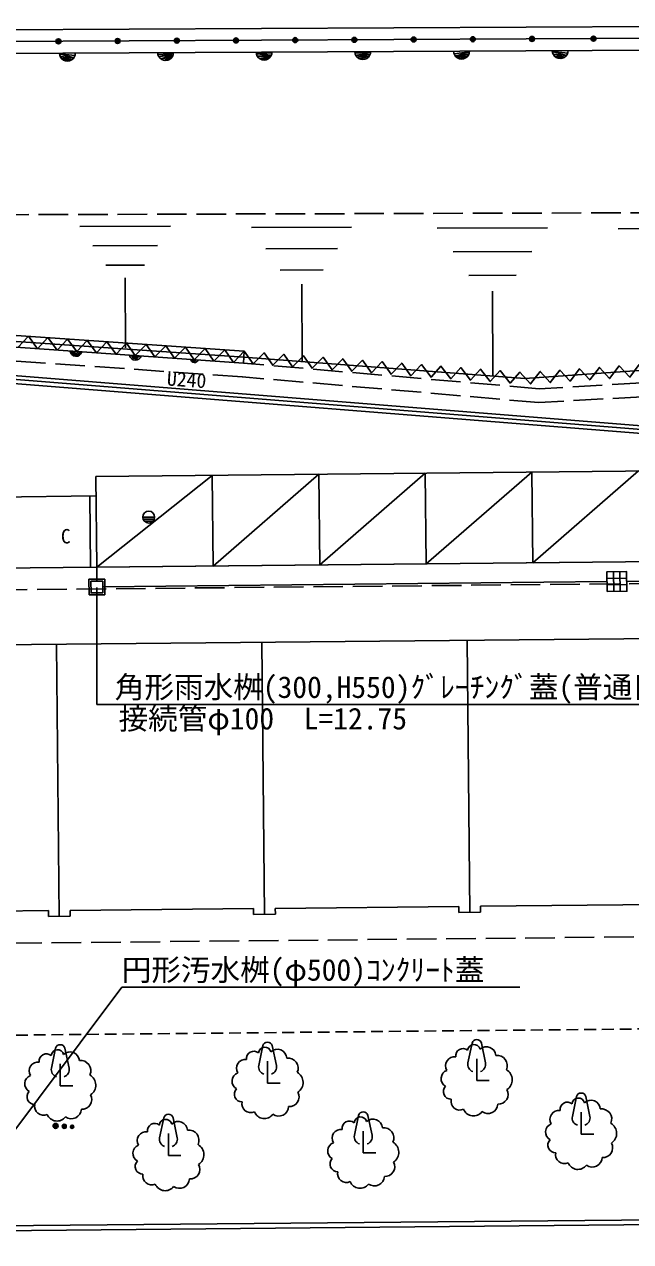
# Model space of a CAD drawing. Units: millimetres, scale not verified. Extents: x -100125 to 100125, y -69250 to 69250.
# Drawn here: x -20174 to -4812, y 15792 to 46664 of the extents above; entities that cross this region are included whole.
import ezdxf
from ezdxf.enums import TextEntityAlignment as Align

# ---------------------------------------------------------------- set-up
doc = ezdxf.new("R2010")
doc.units = ezdxf.units.MM
doc.header["$LTSCALE"] = 250
for name, pattern in [('DASHED1', [1.8, 1.2, -0.6]), ('DASHED3', [4, 3, -1]), ('LONG_DASHED1', [7, 6, -1])]:
    doc.linetypes.add(name, pattern=pattern)
for name, color, linetype in [('1-0_排水', 3, 'Continuous'), ('1-1_計画', 3, 'Continuous'), ('1-2_現況白抜', 2, 'Continuous')]:
    doc.layers.add(name, color=color, linetype=linetype)
doc.styles.add('ＭＳ ゴシック', font='')
doc.styles.get('ＭＳ ゴシック').set_extended_font_data('MS Gothic')

msp = doc.modelspace()

# ---------------------------------------------------------------- linework, layer by layer
at = {"layer": '1-0_排水'}
for p, q in [((-18339.9, 32894.9), (-18336.2, 32544.3)), ((-5411.3, 32529.8), (-18184.7, 32395.9))]:
    msp.add_line(p, q, dxfattribs=at)
at = {"layer": '1-0_排水', "color": 2, "linetype": 'LONG_DASHED1'}
msp.add_line((-4911.3, 32537), (4217.9, 32595.6), dxfattribs=at)
at = {"layer": '1-0_排水', "color": 4}
for p, q in [((-18340.9, 32383.4), (-18340.9, 29415.7)), ((-3514, 29415.7), (-18340.9, 29415.7)), ((-17706.9, 22245.6), (-21967.6, 16552.9)), ((-7618.8, 22245.6), (-17706.9, 22245.6))]:
    msp.add_line(p, q, dxfattribs=at)
at = {"layer": '1-1_計画'}
for p, q in [((-31566.7, 38648.9), (-435.4, 36156.8)), ((-31574, 38448.8), (-417.9, 35954.8)), ((-18364, 35194.8), (3734.8, 35426.4)), ((-18364, 35194.8), (-18339.9, 32894.9)), ((-15414.2, 35225.7), (-18339.9, 32894.9)), ((-15414.2, 35225.7), (-15390.1, 32925.8)), ((-12714.3, 35254), (-15390.1, 32925.8)), ((-12714.3, 35254), (-12690.2, 32954.1)), ((-10014.5, 35282.3), (-12690.2, 32954.1)), ((-10014.5, 35282.3), (-9990.4, 32982.4)), ((-7314.6, 35310.6), (-9990.4, 32982.4)), ((-7314.6, 35310.6), (-7290.5, 33010.7)), ((-4614.8, 35338.9), (-7290.5, 33010.7)), ((-18358.9, 34705), (-27791.1, 34595.4)), ((-18339.9, 32894.9), (4758.8, 33137)), ((-18536.7, 32592.2), (-18136.8, 32596.4)), ((-18536.7, 32592.2), (-18532.5, 32192.2)), ((-18486.2, 32542.7), (-18186.2, 32545.9)), ((-18186.2, 32545.9), (-18183.1, 32245.9)), ((-18136.8, 32596.4), (-18132.6, 32196.4)), ((-18532.5, 32192.2), (-18132.6, 32196.4)), ((-50209, 15792.1), (11373.3, 16373.7)), ((-46490.3, 15947.2), (7652.3, 16458.6))]:
    msp.add_line(p, q, dxfattribs=at)
at = {"layer": '1-1_計画', "color": 2}
msp.add_lwpolyline([(-31570.4, 38548.9), (-426.6, 36055.8), (3835.5, 37153.4)], dxfattribs=at)
at = {"layer": '1-1_計画'}
msp.add_lwpolyline([(-18486.2, 32542.7), (-18483.1, 32242.7), (-18183.1, 32245.9)], dxfattribs=at)
at = {"layer": '1-2_現況白抜'}
for p, q in [((-43178.4, 46412.1), (6481.6, 46663.6)), ((-43176.9, 46112.1), (6483.1, 46363.6)), ((-43175.4, 45812.1), (6484.7, 46063.6)), ((-19308.6, 46233), (-19313.6, 46233)), ((-19311.1, 46235.5), (-19311.1, 46230.5)), ((-17808.6, 46240.6), (-17813.6, 46240.6)), ((-17811.1, 46243.1), (-17811.1, 46238.1)), ((-16308.6, 46248.2), (-16313.6, 46248.2)), ((-16311.1, 46250.7), (-16311.1, 46245.7)), ((-14808.6, 46255.7), (-14813.6, 46255.7)), ((-14811.1, 46258.2), (-14811.1, 46253.2)), ((-13308.6, 46263.3), (-13313.6, 46263.3)), ((-13311.1, 46265.8), (-13311.1, 46260.8)), ((-11808.6, 46270.9), (-11813.6, 46270.9)), ((-11811.1, 46273.4), (-11811.1, 46268.4)), ((-10308.6, 46278.5), (-10313.6, 46278.5)), ((-10311.1, 46281), (-10311.1, 46276)), ((-8808.6, 46286.1), (-8813.6, 46286.1)), ((-8811.1, 46288.6), (-8811.1, 46283.6)), ((-7308.6, 46293.7), (-7313.6, 46293.7)), ((-7311.1, 46296.2), (-7311.1, 46291.2)), ((-5750.3, 46301.6), (-5755.3, 46301.6)), ((-5752.8, 46304.1), (-5752.8, 46299.1)), ((-18764.8, 41536.2), (-16475, 41543.7)), ((-14416.1, 41515.6), (-11882, 41523.9)), ((-9714.1, 41493.3), (-6915.9, 41502.5)), ((-5128.9, 41478.2), (-2278, 41504.4)), ((-18436.1, 41046.6), (-16800.5, 41051.9)), ((-14052.3, 40973.7), (-12242.2, 40979.7)), ((-9312.4, 40895), (-7313.7, 40901.6)), ((-18107.3, 40557), (-17126, 40560.2)), ((-17615.6, 40231.5), (-17609.8, 38463.1)), ((-13688.5, 40431.9), (-12602.4, 40435.5)), ((-8910.7, 40296.7), (-7711.4, 40300.6)), ((-13144.3, 40071.7), (-13137.8, 38114.6)), ((-8309.7, 39898.9), (-8302.6, 37737.8)), ((-31557.3, 39550.4), (-14602.7, 38372.4)), ((-31578.1, 39251.1), (-14623.5, 38073.1)), ((-31567.7, 39400.8), (-14613.1, 38222.8)), ((-14602.7, 38372.4), (-14623.5, 38073.1)), ((-14613.1, 38222.8), (-7490.3, 37686.2)), ((1033.2, 38267.1), (-7490.3, 37686.2)), ((-31011.1, 34557.9), (-18358.9, 34705)), ((-18515, 34703.2), (-18496, 32893.3)), ((-17173.3, 34166.9), (-16873.3, 34166.9)), ((-17164.5, 34116.9), (-16882, 34116.9)), ((-17135, 34066.9), (-16911.5, 34066.9)), ((-21845.9, 32858.2), (4758.8, 33137)), ((-5241, 32282.2), (-5248.2, 32782.2)), ((-5074.3, 32284.6), (-5081.6, 32784.6)), ((-5412.5, 32613.1), (-4912.5, 32620.3)), ((-5410.1, 32446.4), (-4910.1, 32453.7)), ((11908.3, 31249.2), (-50555.7, 30631.7)), ((-19289.1, 24040.7), (-19357.3, 30940.1)), ((-14089.3, 24092.1), (-14157.5, 30991.5)), ((-8889.6, 24143.5), (-8957.8, 31042.9)), ((-8889.6, 24143.5), (-8957.8, 31042.9)), ((-24215.3, 24142), (-19565.5, 24188)), ((-19564, 24038), (-19565.5, 24188)), ((-19015.5, 24193.4), (-14365.8, 24239.4)), ((-19014.1, 24043.4), (-19015.5, 24193.4)), ((-14364.3, 24089.4), (-14365.8, 24239.4)), ((-14364.3, 24089.4), (-13814.3, 24094.8)), ((-13815.8, 24244.8), (-9166, 24290.8)), ((-13814.3, 24094.8), (-13815.8, 24244.8)), ((-9164.5, 24140.8), (-9166, 24290.8)), ((-9164.5, 24140.8), (-8614.6, 24146.2)), ((-8616.1, 24296.2), (-3966.3, 24342.2)), ((-8614.6, 24146.2), (-8616.1, 24296.2)), ((-19564, 24038), (-19014.1, 24043.4)), ((-19486.8, 20194.6), (-19383.4, 20698)), ((-19041.9, 20194.6), (-19145.3, 20698)), ((-14234.1, 20259.9), (-14130.6, 20763.3)), ((-13789.1, 20259.9), (-13892.6, 20763.3)), ((-8934.8, 20325.8), (-8831.3, 20829.2)), ((-8489.8, 20325.8), (-8593.3, 20829.2)), ((-8712.3, 19877.6), (-8712.3, 20431.8)), ((-19264.4, 19746.4), (-19264.4, 20300.6)), ((-14011.6, 19811.7), (-14011.6, 20365.9)), ((-14011.6, 19811.7), (-13693.1, 19811.7)), ((-8712.3, 19877.6), (-8393.8, 19877.6)), ((-19264.4, 19746.4), (-18945.9, 19746.4)), ((-6288.8, 18968.5), (-6185.3, 19471.9)), ((-5843.8, 18968.5), (-5947.2, 19471.9)), ((-16746.5, 18428.5), (-16643.1, 18932)), ((-16301.6, 18428.5), (-16405, 18932)), ((-11809.1, 18489.9), (-11705.6, 18993.4)), ((-11364.1, 18489.9), (-11467.6, 18993.4)), ((-6066.3, 18520.3), (-6066.3, 19074.5)), ((-19380.7, 18728.3), (-19385.7, 18728.3)), ((-19383.2, 18730.8), (-19383.2, 18725.8)), ((-19162.5, 18717.9), (-19167.5, 18717.9)), ((-19165, 18720.4), (-19165, 18715.4)), ((-18963.4, 18707.5), (-18968.4, 18707.5)), ((-18965.9, 18710), (-18965.9, 18705)), ((-16524, 17980.4), (-16524, 18534.5)), ((-11586.6, 18041.8), (-11586.6, 18595.9)), ((-6066.3, 18520.3), (-5747.8, 18520.3)), ((-16524, 17980.4), (-16205.6, 17980.4)), ((-11586.6, 18041.8), (-11268.1, 18041.8))]:
    msp.add_line(p, q, dxfattribs=at)
at = {"layer": '1-2_現況白抜', "linetype": 'DASHED3'}
for p, q in [((-14647.8, 37724), (-31385, 38886.9)), ((14438.3, 38640.9), (-7128.9, 37422.7)), ((14458.1, 38291.4), (-7134.1, 37071.9)), ((-7128.9, 37422.7), (-14623.5, 38073.1)), ((-7134.1, 37071.9), (-14653.8, 37724.5)), ((-21850.2, 32310.4), (4764.7, 32573.5))]:
    msp.add_line(p, q, dxfattribs=at)
at = {"layer": '1-2_現況白抜', "linetype": 'DASHED1'}
msp.add_line((13210.7, 21361.8), (-52137.8, 20715.8), dxfattribs=at)
at = {"layer": '1-2_現況白抜'}
for points in [[(-18893.1, 45873.2), (-19283.5, 45912.7), (-18923.3, 45813.2), (-19267.8, 45852.1), (-18962.2, 45773.4), (-19234.6, 45799.7), (-19029.3, 45739.5)], [(-16788.6, 45896), (-16395, 45925.7), (-16767.3, 45844.5), (-16405.5, 45879.2), (-16714.7, 45785.7), (-16432.5, 45828), (-16637.6, 45750.4)], [(-13900.2, 45942.5), (-14294.3, 45913.1), (-13913.4, 45885.5), (-14272.9, 45859), (-13941.3, 45836.5), (-14222.6, 45801.1), (-13984.2, 45795.4)], [(-11796.7, 45929.8), (-11401.5, 45953.9), (-11777.1, 45876.8), (-11412.2, 45903.7), (-11741.5, 45829.3), (-11434.5, 45859.9), (-11676.8, 45786.5)], [(-9286, 45916.5), (-8898.2, 45965), (-9250.6, 45855.1), (-8911.9, 45908.6), (-9213.8, 45821.2), (-8950.6, 45847.9), (-9134.9, 45787.5)], [(-6405.3, 45936.6), (-6795.5, 45977), (-6436, 45876.8), (-6775.9, 45908.3), (-6479.8, 45833.9), (-6734.3, 45851.6), (-6553.5, 45801.1)], [(-13380.8, 37979.5), (-13603, 38297.1), (-13879.5, 38017.1), (-14101.6, 38334.7), (-14378.1, 38054.7), (-14600.3, 38372.2), (-14876.9, 38090.8), (-15093.4, 38406.5), (-15370.7, 38125.1), (-15592.4, 38441.2), (-15869.6, 38159.7), (-16091.3, 38475.8), (-16368.5, 38194.4), (-16590.2, 38510.5), (-16867.5, 38229.1), (-17089.2, 38545.2), (-17366.4, 38263.7), (-17581.7, 38579.4), (-17844.8, 38297), (-18080.6, 38614.1), (-18343.7, 38331.6), (-18579.5, 38648.7), (-18842.6, 38366.3), (-19078.5, 38683.4), (-19341.6, 38400.9), (-19577.4, 38718.1), (-19840.5, 38435.6), (-20070, 38752.3), (-20343.1, 38470.5)], [(-4592.2, 38034), (-4830.2, 37717.1), (-5105, 37999.1), (-5348.9, 37681.8), (-5604.4, 37965.1), (-5848.4, 37647.7), (-6103.9, 37931), (-6347.8, 37613.7), (-6603.3, 37897), (-6847.2, 37579.7), (-7102.7, 37862.9), (-7346.7, 37545.6), (-7618.1, 37846.2), (-7868.1, 37564.2), (-8118.1, 37883.9), (-8368.1, 37601.9), (-8618.1, 37921.6), (-8868.1, 37639.5), (-9118.1, 37959.2), (-9368.1, 37677.2), (-9618.1, 37996.9), (-9868.1, 37714.9), (-10113.2, 38034.2), (-10382.9, 37753.7), (-10611.8, 38071.8), (-10881.5, 37791.2), (-11110.4, 38109.3), (-11380.1, 37828.8), (-11609, 38146.9), (-11878.7, 37866.4), (-12107.6, 38184.5), (-12377.3, 37903.9), (-12605.7, 38222), (-12882.2, 37942), (-13104.3, 38259.5), (-13380.8, 37979.5)]]:
    msp.add_lwpolyline(points, dxfattribs=at)
at = {"layer": '1-2_現況白抜', "linetype": 'DASHED3'}
for points in [[(-49440.6, 41669.3), (-33812.6, 41798.6), (6386.8, 41916), (15138.1, 42054.7), (26486.3, 42242.2), (46570.3, 42923.5)], [(-50487.5, 23732.3), (-50480.9, 23058), (11983.1, 23689.2)]]:
    msp.add_lwpolyline(points, dxfattribs=at)
at = {"layer": '1-2_現況白抜'}
msp.add_lwpolyline([(-5407.6, 32279.8), (-4907.7, 32287), (-4914.9, 32787), (-5414.9, 32779.7)], close=True, dxfattribs=at)
for centre, radius in [((-16311.1, 46248.2), 62.5), ((-14811.1, 46255.7), 62.5), ((-13311.1, 46263.3), 62.5), ((-11811.1, 46270.9), 62.5), ((-11811.1, 46270.9), 42.5), ((-10311.1, 46278.5), 62.5), ((-10311.1, 46278.5), 42.5), ((-8811.1, 46286.1), 62.5), ((-8811.1, 46286.1), 42.5), ((-8811.1, 46286.1), 22.5), ((-7311.1, 46293.7), 62.5), ((-7311.1, 46293.7), 42.5), ((-7311.1, 46293.7), 22.5), ((-5752.8, 46301.6), 62.5), ((-5752.8, 46301.6), 42.5), ((-5752.8, 46301.6), 22.5), ((-19311.1, 46233), 62.5), ((-19311.1, 46233), 42.5), ((-19311.1, 46233), 22.5), ((-17811.1, 46240.6), 62.5), ((-17811.1, 46240.6), 42.5), ((-17811.1, 46240.6), 22.5), ((-16311.1, 46248.2), 42.5), ((-16311.1, 46248.2), 22.5), ((-14811.1, 46255.7), 42.5), ((-14811.1, 46255.7), 22.5), ((-13311.1, 46263.3), 42.5), ((-13311.1, 46263.3), 22.5), ((-11811.1, 46270.9), 22.5), ((-10311.1, 46278.5), 22.5), ((-17023.3, 34166.9), 150), ((-19383.2, 18728.3), 62.5), ((-19381.8, 18728.1), 62.3), ((-19383.2, 18728.3), 42.5), ((-19383.2, 18728.3), 22.5), ((-19163, 18717.7), 52.1), ((-19165, 18717.9), 50), ((-19165, 18717.9), 34), ((-19165, 18717.9), 18), ((-18965.1, 18707.3), 41.5), ((-18965.9, 18707.5), 37.5), ((-18965.9, 18707.5), 25.5), ((-18965.9, 18707.5), 13.5)]:
    msp.add_circle(centre, radius, dxfattribs=at)
for centre, radius, start, end in [((-19084.4, 45931.8), 200, 179.63068, 0.94943), ((-16594.5, 45946.2), 200.5, 180.1452, 0.43557), ((-14099.6, 45958.8), 200, 180.12628, 0.45454), ((-11600.7, 45972), 200.5, 180.28047, 0.29976), ((-9097.4, 45984.3), 200.4, 180.19163, 0.38874), ((-6596.3, 45996.8), 200.2, 180.12007, 0.46075), ((-18863.1, 38396.6), 151.9, 187.13573, 344.06612), ((-18863.8, 38390.8), 121.8, 187.71601, 344.44721), ((-18857.3, 38388.4), 96.1, 188.70626, 343.34544), ((-18862.1, 38367.3), 47.3, 179.20865, 356.84367), ((-17359.4, 38299.7), 152.8, 190.59836, 341.35784), ((-17360.9, 38284.5), 96.1, 188.70648, 343.3437), ((-17358.1, 38268.8), 48, 184.89852, 346.72996), ((-15864.5, 38180.5), 96.1, 188.7054, 343.3462), ((-15865, 38166.9), 42.6, 184.96933, 342.34877), ((-19264.4, 20663.9), 123.8, 16.01544, 163.98456), ((-14080.6, 20565), 160.6, 15.21993, 175.25279), ((-14011.6, 20729.2), 123.8, 16.01544, 163.98456), ((-9061.1, 20503.9), 184.4, 49.49382, 188.73859), ((-8781.3, 20630.8), 160.6, 15.21993, 175.25279), ((-8712.3, 20795.1), 123.8, 16.01544, 163.98456), ((-8464.6, 20499.6), 237.1, 3.57292, 133.00559), ((-19613.2, 20372.7), 184.4, 49.49382, 188.73859), ((-19333.4, 20499.7), 160.6, 15.21993, 175.25279), ((-19016.7, 20368.4), 237.1, 3.57292, 133.00559), ((-18745.2, 20129.6), 256, 335.02818, 97.82313), ((-14575.2, 20187), 225.4, 81.69439, 210.99249), ((-14360.4, 20438), 184.4, 49.49382, 188.73859), ((-13764, 20433.7), 237.1, 3.57292, 133.00559), ((-13492.4, 20194.9), 256, 335.02818, 97.82313), ((-9275.9, 20252.9), 225.4, 81.69439, 210.99249), ((-8193.1, 20260.7), 256, 335.02818, 97.82313), ((-19828, 20121.7), 225.4, 81.69439, 210.99249), ((-19298.6, 20155.9), 192.2, 168.38851, 251.26151), ((-19230.1, 20155.9), 192.2, 288.73849, 11.61149), ((-14689.7, 19862.1), 223.2, 110.65709, 240.8492), ((-14045.8, 20221.2), 192.2, 168.38851, 251.26151), ((-13977.4, 20221.2), 192.2, 288.73849, 11.61149), ((-13408.5, 19829.3), 297, 303.26786, 60.07568), ((-9390.4, 19928), 223.2, 110.65709, 240.8492), ((-8746.5, 20287.1), 192.2, 168.38851, 251.26151), ((-8678.1, 20287.1), 192.2, 288.73849, 11.61149), ((-8109.2, 19895.2), 297, 303.26786, 60.07568), ((-19942.4, 19796.8), 223.2, 110.65709, 240.8492), ((-18661.3, 19764), 297, 303.26786, 60.07568), ((-19913.2, 19465.6), 194, 135.36408, 271.45434), ((-18711.3, 19395), 244.8, 265.5933, 29.54039), ((-14660.4, 19530.9), 194, 135.36408, 271.45434), ((-13458.6, 19460.3), 244.8, 265.5933, 29.54039), ((-9361.1, 19596.7), 194, 135.36408, 271.45434), ((-8159.2, 19526.2), 244.8, 265.5933, 29.54039), ((-6066.3, 19437.8), 123.8, 16.01544, 163.98456), ((-19690.3, 19221.1), 223.7, 166.93808, 294.99175), ((-18982.8, 19162.6), 253, 234.12746, 357.35837), ((-14437.6, 19286.4), 223.7, 166.93808, 294.99175), ((-13730.1, 19227.9), 253, 234.12746, 357.35837), ((-9138.2, 19352.3), 223.7, 166.93808, 294.99175), ((-8794.2, 19250.3), 269.1, 202.00276, 323.11063), ((-8430.8, 19293.8), 253, 234.12746, 357.35837), ((-6415.1, 19146.6), 184.4, 49.49382, 188.73859), ((-6135.3, 19273.5), 160.6, 15.21993, 175.25279), ((-5818.6, 19142.3), 237.1, 3.57292, 133.00559), ((-5547.1, 18903.4), 256, 335.02818, 97.82313), ((-19346.3, 19119.1), 269.1, 202.00276, 323.11063), ((-16593.1, 18733.6), 160.6, 15.21993, 175.25279), ((-16524, 18897.8), 123.8, 16.01544, 163.98456), ((-16276.4, 18602.3), 237.1, 3.57292, 133.00559), ((-14093.6, 19184.4), 269.1, 202.00276, 323.11063), ((-11935.4, 18668.1), 184.4, 49.49382, 188.73859), ((-11655.6, 18795), 160.6, 15.21993, 175.25279), ((-11586.6, 18959.2), 123.8, 16.01544, 163.98456), ((-11339, 18663.7), 237.1, 3.57292, 133.00559), ((-6629.9, 18895.6), 225.4, 81.69439, 210.99249), ((-6100.5, 18929.8), 192.2, 168.38851, 251.26151), ((-6032.1, 18929.8), 192.2, 288.73849, 11.61149), ((-17087.7, 18355.7), 225.4, 81.69439, 210.99249), ((-16872.9, 18606.7), 184.4, 49.49382, 188.73859), ((-16004.9, 18363.5), 256, 335.02818, 97.82313), ((-12150.2, 18417), 225.4, 81.69439, 210.99249), ((-11067.4, 18424.9), 256, 335.02818, 97.82313), ((-6744.4, 18570.7), 223.2, 110.65709, 240.8492), ((-5463.2, 18537.9), 297, 303.26786, 60.07568), ((-17202.1, 18030.7), 223.2, 110.65709, 240.8492), ((-16558.3, 18389.8), 192.2, 168.38851, 251.26151), ((-16489.8, 18389.8), 192.2, 288.73849, 11.61149), ((-15921, 17998), 297, 303.26786, 60.07568), ((-12264.7, 18092.1), 223.2, 110.65709, 240.8492), ((-11620.8, 18451.2), 192.2, 168.38851, 251.26151), ((-11552.4, 18451.2), 192.2, 288.73849, 11.61149), ((-10983.5, 18059.4), 297, 303.26786, 60.07568), ((-6715.1, 18239.4), 194, 135.36408, 271.45434), ((-5513.2, 18168.9), 244.8, 265.5933, 29.54039), ((-6492.2, 17995), 223.7, 166.93808, 294.99175), ((-5784.8, 17936.5), 253, 234.12746, 357.35837), ((-17172.8, 17699.5), 194, 135.36408, 271.45434), ((-15971, 17628.9), 244.8, 265.5933, 29.54039), ((-12235.4, 17760.9), 194, 135.36408, 271.45434), ((-11033.5, 17690.3), 244.8, 265.5933, 29.54039), ((-6148.2, 17893), 269.1, 202.00276, 323.11063), ((-16950, 17455), 223.7, 166.93808, 294.99175), ((-16242.5, 17396.6), 253, 234.12746, 357.35837), ((-12012.5, 17516.4), 223.7, 166.93808, 294.99175), ((-11668.6, 17414.4), 269.1, 202.00276, 323.11063), ((-11305.1, 17457.9), 253, 234.12746, 357.35837), ((-16606, 17353.1), 269.1, 202.00276, 323.11063)]:
    msp.add_arc(centre, radius, start, end, dxfattribs=at)

# ---------------------------------------------------------------- texts
at = {"layer": '1-0_排水', "color": 7, "style": 'ＭＳ ゴシック'}
for s, p in [('角形雨水桝(300,H550)ｸﾞﾚｰﾁﾝｸﾞ蓋(普通目)', (-17882.6, 29415.7)), ('接続管φ100\u3000L=12.75', (-17786.6, 28617.2)), ('円形汚水桝(φ500)ｺﾝｸﾘｰﾄ蓋', (-17706.9, 22245.6))]:
    msp.add_text(s, height=549.9, dxfattribs=at).set_placement(p, align=Align.BOTTOM_LEFT)
at = {"layer": '1-2_現況白抜', "color": 7, "style": 'ＭＳ ゴシック'}
msp.add_text('U240', height=366.6, rotation=356.007, dxfattribs=at).set_placement((-16579.6, 37395.7), align=Align.BOTTOM_LEFT)
msp.add_text('C', height=366.6, dxfattribs=at).set_placement((-19248.5, 33388.8), align=Align.BOTTOM_LEFT)

doc.saveas('drawing.dxf')
